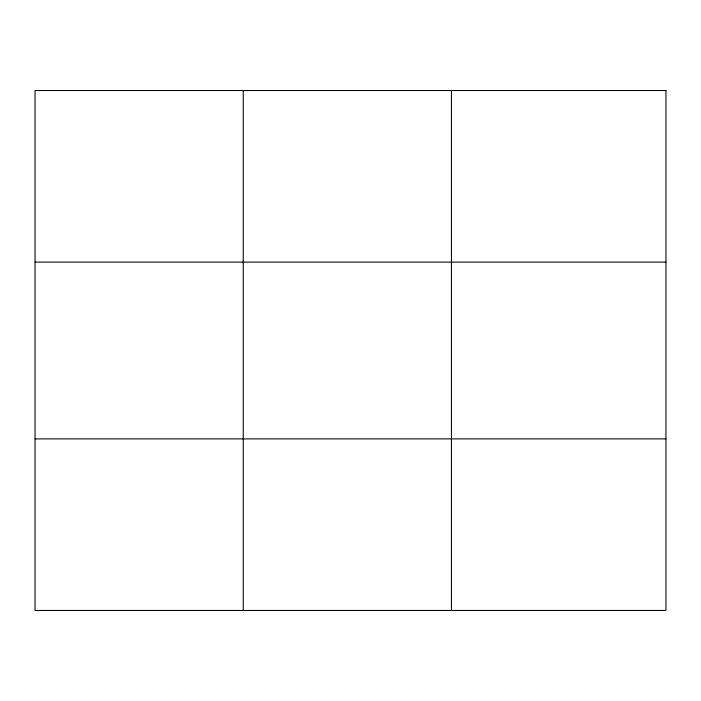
<?xml version="1.0" encoding="UTF-8"?>
<svg xmlns="http://www.w3.org/2000/svg" width="701" height="701" viewBox="0 0 701 701"><rect width="100%" height="100%" fill="white"/><g stroke="black" fill="none" stroke-linecap="round" stroke-linejoin="round"><path stroke-width="1.05" d="M451.444 610.475L451.444 90.525M35.05 262.113L665.95 262.113M35.05 438.887L665.95 438.887M243.247 90.525L243.247 610.475M665.95 90.525L665.95 610.475L35.05 610.475L35.05 90.525L665.95 90.525"/></g></svg>
